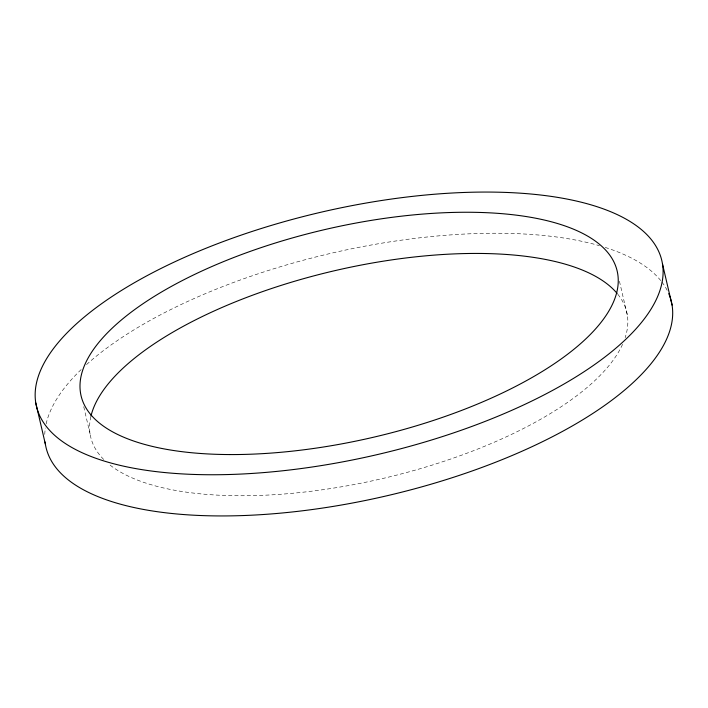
<?xml version="1.0" encoding="UTF-8"?>
<svg xmlns="http://www.w3.org/2000/svg" width="708" height="708" viewBox="0 0 708 708"><rect width="100%" height="100%" fill="white"/><g stroke="black" fill="none" stroke-linecap="round" stroke-linejoin="round"><path stroke-width="0.53" stroke-dasharray="3.54 2.66" d="M619.438 281.218L627.297 315.007M83.739 406.719L90.128 434.172M44.763 434.402A321.06 124.413 -13.1 0 1 45.365 428.004M46.135 423.906A321.06 124.413 -13.1 0 1 81.296 369.434M86.518 364.576A321.06 124.413 -13.1 0 1 599.437 245.685M605.216 247.437A321.06 124.413 -13.1 0 1 661.325 281.306M661.953 282.12A321.06 124.413 -13.1 0 1 667.467 290.926M617.81 294.271A275.2 106.642 -13.1 0 1 625.146 337.698M622.571 344.3A275.2 106.642 -13.1 0 1 382.223 478.617A275.2 106.642 -13.1 0 1 108.103 463.501M103.713 459.474A275.2 106.642 -13.1 0 1 90.81 416.782"/><path stroke-width="1.06" d="M662.476 263.898A321.06 124.413 -13.1 0 1 209.648 474.749A321.06 124.413 -13.1 0 1 175.265 261.579A321.06 124.413 -13.1 0 1 662.476 263.898L672.06 305.077M35.781 402.923L45.365 444.102M668.741 293.652A321.06 124.413 -13.1 0 1 390.825 494.848A321.06 124.413 -13.1 0 1 45.073 441.987M90.96 416.118A275.2 106.642 -13.1 0 1 334.291 270.783A275.2 106.642 -13.1 0 1 617.146 293.466M229.578 454.563A275.2 106.642 -13.1 0 0 617.712 273.828A275.2 106.642 -13.1 0 0 200.099 271.837A275.2 106.642 -13.1 0 0 229.578 454.563"/></g></svg>
